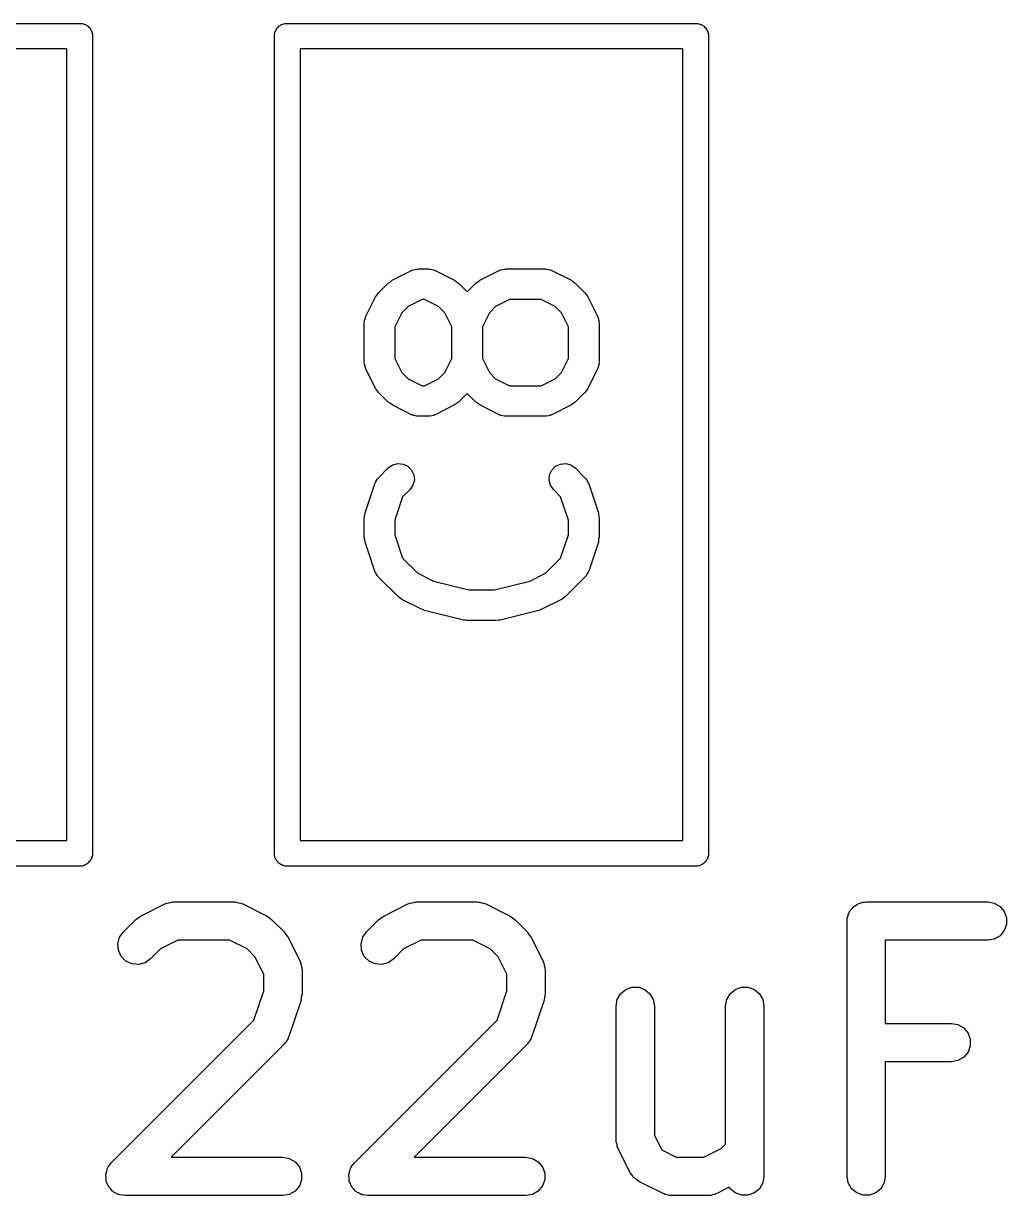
# Model space of a CAD drawing. Extents: x 51.7 to 146.1, y -97.1 to -36.3.
# Drawn here: x 123.769 to 127.621, y -76.981 to -72.391 of the extents above; entities that cross this region are included whole.
import ezdxf

# ---------------------------------------------------------------- set-up
doc = ezdxf.new("R2010")
doc.units = 0
doc.header["$MEASUREMENT"] = 0
doc.layers.add('BLACK', color=7, linetype='CONTINUOUS')

msp = doc.modelspace()

# ---------------------------------------------------------------- linework, layer by layer
at = {"layer": 'BLACK', "linetype": 'CONTINUOUS'}
for p, q in [((122.381, -72.391), (123.999, -72.391)), ((123.999, -72.391), (124.003, -72.3925)), ((124.003, -72.3925), (124.007, -72.3933)), ((124.007, -72.3933), (124.011, -72.3955)), ((124.011, -72.3955), (124.015, -72.397)), ((124.015, -72.397), (124.019, -72.3999)), ((124.019, -72.3999), (124.023, -72.4021)), ((124.023, -72.4021), (124.025, -72.4055)), ((124.025, -72.4055), (124.029, -72.4084)), ((124.029, -72.4084), (124.031, -72.4122)), ((124.031, -72.4122), (124.034, -72.4156)), ((124.034, -72.4156), (124.035, -72.4198)), ((124.035, -72.4198), (124.038, -72.4236)), ((124.038, -72.4236), (124.038, -72.428)), ((124.038, -72.428), (124.04, -72.4322)), ((124.04, -72.4322), (124.04, -75.6498)), ((124.753, -72.4322), (124.755, -72.428)), ((124.753, -72.4498), (124.753, -72.4322)), ((124.755, -72.4236), (124.758, -72.4198)), ((124.755, -72.428), (124.755, -72.4236)), ((124.758, -72.4198), (124.759, -72.4156)), ((124.759, -72.4156), (124.762, -72.4122)), ((124.762, -72.4122), (124.764, -72.4084)), ((124.764, -72.4084), (124.768, -72.4055)), ((124.768, -72.4055), (124.77, -72.4021)), ((124.77, -72.4021), (124.774, -72.3999)), ((124.774, -72.3999), (124.778, -72.397)), ((124.778, -72.397), (124.782, -72.3955)), ((124.782, -72.3955), (124.786, -72.3933)), ((124.786, -72.3933), (124.79, -72.3925)), ((124.79, -72.3925), (124.794, -72.391)), ((124.794, -72.391), (126.412, -72.391)), ((126.412, -72.391), (126.416, -72.3925)), ((126.416, -72.3925), (126.42, -72.3933)), ((126.42, -72.3933), (126.424, -72.3955)), ((126.424, -72.3955), (126.428, -72.397)), ((126.428, -72.397), (126.432, -72.3999)), ((126.432, -72.3999), (126.436, -72.4021)), ((126.436, -72.4021), (126.438, -72.4055)), ((126.438, -72.4055), (126.442, -72.4084)), ((126.442, -72.4084), (126.444, -72.4122)), ((126.444, -72.4122), (126.447, -72.4156)), ((126.447, -72.4156), (126.448, -72.4198)), ((126.448, -72.4198), (126.451, -72.4236)), ((126.451, -72.4236), (126.451, -72.428)), ((126.451, -72.428), (126.453, -72.4322)), ((126.453, -72.4322), (126.453, -75.6498)), ((124.753, -75.6322), (124.753, -72.4498)), ((124.753, -72.4498), (124.753, -72.4498)), ((123.94, -72.491), (122.44, -72.491)), ((123.94, -75.591), (123.94, -72.491)), ((124.853, -72.491), (124.853, -75.591)), ((126.353, -72.491), (124.853, -72.491)), ((126.353, -75.591), (126.353, -72.491)), ((125.304, -73.3548), (125.31, -73.3528)), ((125.31, -73.3528), (125.314, -73.353)), ((125.314, -73.353), (125.317, -73.3524)), ((125.317, -73.3524), (125.355, -73.3524)), ((125.355, -73.3524), (125.359, -73.353)), ((125.359, -73.353), (125.362, -73.3528)), ((125.362, -73.3528), (125.369, -73.3548)), ((125.647, -73.3548), (125.653, -73.3528)), ((125.653, -73.3528), (125.657, -73.353)), ((125.657, -73.353), (125.66, -73.3524)), ((125.66, -73.3524), (125.813, -73.3524)), ((125.813, -73.3524), (125.816, -73.353)), ((125.816, -73.353), (125.819, -73.3528)), ((125.819, -73.3528), (125.826, -73.3548)), ((125.207, -73.4026), (125.214, -73.3969)), ((125.214, -73.3969), (125.29, -73.3588)), ((125.29, -73.3588), (125.294, -73.3578)), ((125.294, -73.3578), (125.297, -73.356)), ((125.297, -73.356), (125.304, -73.3548)), ((125.369, -73.3548), (125.376, -73.356)), ((125.376, -73.356), (125.379, -73.3578)), ((125.379, -73.3578), (125.382, -73.3588)), ((125.382, -73.3588), (125.458, -73.3969)), ((125.458, -73.3969), (125.466, -73.4026)), ((125.549, -73.4026), (125.557, -73.3969)), ((125.557, -73.3969), (125.633, -73.3588)), ((125.633, -73.3588), (125.637, -73.3578)), ((125.637, -73.3578), (125.64, -73.356)), ((125.64, -73.356), (125.647, -73.3548)), ((125.826, -73.3548), (125.833, -73.356)), ((125.833, -73.356), (125.836, -73.3578)), ((125.836, -73.3578), (125.839, -73.3588)), ((125.839, -73.3588), (125.916, -73.3969)), ((125.916, -73.3969), (125.923, -73.4026)), ((125.155, -73.4541), (125.161, -73.4462)), ((125.161, -73.4462), (125.199, -73.4081)), ((125.199, -73.4081), (125.207, -73.4026)), ((125.466, -73.4026), (125.474, -73.4081)), ((125.474, -73.4081), (125.508, -73.4419)), ((125.508, -73.4419), (125.542, -73.4081)), ((125.542, -73.4081), (125.549, -73.4026)), ((125.923, -73.4026), (125.931, -73.4081)), ((125.931, -73.4081), (125.969, -73.4462)), ((125.969, -73.4462), (125.975, -73.4541)), ((125.111, -73.538), (125.149, -73.4618)), ((125.149, -73.4618), (125.155, -73.4541)), ((125.331, -73.4724), (125.277, -73.4998)), ((125.341, -73.4724), (125.331, -73.4724)), ((125.396, -73.4998), (125.341, -73.4724)), ((125.674, -73.4724), (125.619, -73.4998)), ((125.798, -73.4724), (125.674, -73.4724)), ((125.853, -73.4998), (125.798, -73.4724)), ((125.975, -73.4541), (125.98, -73.4618)), ((125.98, -73.4618), (126.019, -73.538)), ((125.11, -73.5413), (125.111, -73.538)), ((125.252, -73.5242), (125.225, -73.579)), ((125.277, -73.4998), (125.252, -73.5242)), ((125.42, -73.5242), (125.396, -73.4998)), ((125.448, -73.579), (125.42, -73.5242)), ((125.595, -73.5242), (125.568, -73.579)), ((125.619, -73.4998), (125.595, -73.5242)), ((125.877, -73.5242), (125.853, -73.4998)), ((125.905, -73.579), (125.877, -73.5242)), ((126.019, -73.538), (126.02, -73.5413)), ((125.105, -73.5579), (125.107, -73.5512)), ((125.106, -73.5614), (125.105, -73.5579)), ((125.105, -73.5648), (125.106, -73.5614)), ((125.105, -73.7172), (125.105, -73.5648)), ((125.107, -73.5512), (125.109, -73.5443)), ((125.109, -73.5443), (125.11, -73.5413)), ((125.225, -73.579), (125.225, -73.703)), ((125.448, -73.703), (125.448, -73.579)), ((125.568, -73.579), (125.568, -73.703)), ((125.905, -73.703), (125.905, -73.579)), ((126.02, -73.5413), (126.021, -73.5443)), ((126.021, -73.5443), (126.023, -73.5512)), ((126.023, -73.5512), (126.025, -73.5579)), ((126.025, -73.5579), (126.024, -73.5614)), ((126.024, -73.5614), (126.025, -73.5648)), ((126.025, -73.5648), (126.025, -73.7172)), ((125.106, -73.7206), (125.105, -73.7172)), ((125.105, -73.7241), (125.106, -73.7206)), ((125.225, -73.703), (125.252, -73.7578)), ((125.42, -73.7578), (125.448, -73.703)), ((125.568, -73.703), (125.595, -73.7578)), ((125.877, -73.7578), (125.905, -73.703)), ((126.025, -73.7172), (126.024, -73.7206)), ((126.024, -73.7206), (126.025, -73.724)), ((125.107, -73.7308), (125.105, -73.7241)), ((125.109, -73.7377), (125.107, -73.7308)), ((125.11, -73.7407), (125.109, -73.7377)), ((125.111, -73.744), (125.11, -73.7407)), ((125.149, -73.8202), (125.111, -73.744)), ((125.252, -73.7578), (125.277, -73.7822)), ((125.396, -73.7822), (125.42, -73.7578)), ((125.595, -73.7578), (125.619, -73.7822)), ((125.853, -73.7822), (125.877, -73.7578)), ((126.019, -73.744), (125.98, -73.8202)), ((126.02, -73.7407), (126.019, -73.744)), ((126.021, -73.7377), (126.02, -73.7407)), ((126.023, -73.7308), (126.021, -73.7377)), ((126.025, -73.724), (126.023, -73.7308)), ((125.277, -73.7822), (125.331, -73.8096)), ((125.331, -73.8096), (125.341, -73.8096)), ((125.341, -73.8096), (125.396, -73.7822)), ((125.619, -73.7822), (125.674, -73.8096)), ((125.674, -73.8096), (125.798, -73.8096)), ((125.798, -73.8096), (125.853, -73.7822)), ((125.155, -73.8279), (125.149, -73.8202)), ((125.161, -73.8358), (125.155, -73.8279)), ((125.199, -73.8739), (125.161, -73.8358)), ((125.508, -73.8401), (125.474, -73.8739)), ((125.542, -73.8739), (125.508, -73.8401)), ((125.969, -73.8358), (125.931, -73.8739)), ((125.975, -73.8279), (125.969, -73.8358)), ((125.98, -73.8202), (125.975, -73.8279)), ((125.207, -73.8794), (125.199, -73.8739)), ((125.214, -73.8851), (125.207, -73.8794)), ((125.29, -73.9232), (125.214, -73.8851)), ((125.458, -73.8851), (125.382, -73.9232)), ((125.466, -73.8794), (125.458, -73.8851)), ((125.474, -73.8739), (125.466, -73.8794)), ((125.549, -73.8794), (125.542, -73.8739)), ((125.557, -73.8851), (125.549, -73.8794)), ((125.633, -73.9232), (125.557, -73.8851)), ((125.916, -73.8851), (125.839, -73.9232)), ((125.923, -73.8794), (125.916, -73.8851)), ((125.931, -73.8739), (125.923, -73.8794)), ((125.294, -73.9242), (125.29, -73.9232)), ((125.297, -73.926), (125.294, -73.9242)), ((125.304, -73.9272), (125.297, -73.926)), ((125.31, -73.9292), (125.304, -73.9272)), ((125.314, -73.929), (125.31, -73.9292)), ((125.317, -73.9296), (125.314, -73.929)), ((125.355, -73.9296), (125.317, -73.9296)), ((125.359, -73.929), (125.355, -73.9296)), ((125.362, -73.9292), (125.359, -73.929)), ((125.369, -73.9272), (125.362, -73.9292)), ((125.376, -73.926), (125.369, -73.9272)), ((125.379, -73.9242), (125.376, -73.926)), ((125.382, -73.9232), (125.379, -73.9242)), ((125.637, -73.9242), (125.633, -73.9232)), ((125.64, -73.926), (125.637, -73.9242)), ((125.647, -73.9272), (125.64, -73.926)), ((125.653, -73.9292), (125.647, -73.9272)), ((125.657, -73.929), (125.653, -73.9292)), ((125.66, -73.9296), (125.657, -73.929)), ((125.813, -73.9296), (125.66, -73.9296)), ((125.816, -73.929), (125.813, -73.9296)), ((125.819, -73.9292), (125.816, -73.929)), ((125.826, -73.9272), (125.819, -73.9292)), ((125.833, -73.926), (125.826, -73.9272)), ((125.836, -73.9242), (125.833, -73.926)), ((125.839, -73.9232), (125.836, -73.9242)), ((125.161, -74.17), (125.199, -74.1319)), ((125.199, -74.1319), (125.216, -74.12)), ((125.216, -74.12), (125.236, -74.1146)), ((125.236, -74.1146), (125.257, -74.1164)), ((125.257, -74.1164), (125.276, -74.1252)), ((125.276, -74.1252), (125.29, -74.1399)), ((125.84, -74.1399), (125.854, -74.1252)), ((125.854, -74.1252), (125.873, -74.1164)), ((125.873, -74.1164), (125.894, -74.1146)), ((125.894, -74.1146), (125.914, -74.12)), ((125.914, -74.12), (125.931, -74.1319)), ((125.931, -74.1319), (125.969, -74.17)), ((125.153, -74.1813), (125.156, -74.1751)), ((125.156, -74.1751), (125.159, -74.1728)), ((125.159, -74.1728), (125.161, -74.17)), ((125.29, -74.1399), (125.299, -74.1588)), ((125.301, -74.1796), (125.295, -74.1997)), ((125.299, -74.1588), (125.301, -74.1796)), ((125.829, -74.1796), (125.831, -74.1588)), ((125.834, -74.1997), (125.829, -74.1796)), ((125.831, -74.1588), (125.84, -74.1399)), ((125.969, -74.17), (125.971, -74.1728)), ((125.971, -74.1728), (125.974, -74.1751)), ((125.974, -74.1751), (125.977, -74.1813)), ((125.108, -74.3077), (125.146, -74.1935)), ((125.146, -74.1935), (125.148, -74.1904)), ((125.148, -74.1904), (125.149, -74.1871)), ((125.149, -74.1871), (125.153, -74.1813)), ((125.284, -74.2168), (125.255, -74.2448)), ((125.295, -74.1997), (125.284, -74.2168)), ((125.846, -74.2168), (125.834, -74.1997)), ((125.874, -74.2448), (125.846, -74.2168)), ((125.977, -74.1813), (125.981, -74.1871)), ((125.981, -74.1871), (125.982, -74.1904)), ((125.982, -74.1904), (125.984, -74.1935)), ((125.984, -74.1935), (126.022, -74.3077)), ((125.255, -74.2448), (125.225, -74.3365)), ((125.905, -74.3365), (125.874, -74.2448)), ((125.105, -74.3267), (125.107, -74.3173)), ((125.107, -74.3173), (125.108, -74.3077)), ((126.022, -74.3077), (126.023, -74.3172)), ((126.023, -74.3172), (126.025, -74.3267)), ((125.105, -74.4029), (125.105, -74.3267)), ((125.225, -74.3365), (125.225, -74.3932)), ((125.905, -74.3932), (125.905, -74.3365)), ((126.025, -74.3267), (126.025, -74.4029)), ((125.107, -74.4124), (125.105, -74.4029)), ((125.225, -74.3932), (125.255, -74.4848)), ((125.874, -74.4848), (125.905, -74.3932)), ((126.025, -74.4029), (126.023, -74.4124)), ((125.108, -74.4219), (125.107, -74.4124)), ((125.146, -74.5362), (125.108, -74.4219)), ((126.022, -74.4219), (125.984, -74.5362)), ((126.023, -74.4124), (126.022, -74.4219)), ((125.255, -74.4848), (125.315, -74.5441)), ((125.815, -74.5441), (125.874, -74.4848)), ((125.148, -74.5392), (125.146, -74.5362)), ((125.149, -74.5425), (125.148, -74.5392)), ((125.153, -74.5483), (125.149, -74.5425)), ((125.315, -74.5441), (125.376, -74.5749)), ((125.753, -74.5749), (125.815, -74.5441)), ((125.981, -74.5425), (125.977, -74.5483)), ((125.982, -74.5392), (125.981, -74.5425)), ((125.984, -74.5362), (125.982, -74.5392)), ((125.156, -74.5545), (125.153, -74.5483)), ((125.159, -74.5568), (125.156, -74.5545)), ((125.161, -74.5596), (125.159, -74.5568)), ((125.237, -74.6358), (125.161, -74.5596)), ((125.376, -74.5749), (125.515, -74.6096)), ((125.615, -74.6096), (125.753, -74.5749)), ((125.969, -74.5596), (125.893, -74.6358)), ((125.971, -74.5568), (125.969, -74.5596)), ((125.974, -74.5545), (125.971, -74.5568)), ((125.977, -74.5483), (125.974, -74.5545)), ((125.245, -74.6413), (125.237, -74.6358)), ((125.515, -74.6096), (125.615, -74.6096)), ((125.893, -74.6358), (125.885, -74.6413)), ((125.252, -74.647), (125.245, -74.6413)), ((125.329, -74.6851), (125.252, -74.647)), ((125.335, -74.687), (125.329, -74.6851)), ((125.801, -74.6851), (125.795, -74.687)), ((125.877, -74.647), (125.801, -74.6851)), ((125.885, -74.6413), (125.877, -74.647)), ((125.341, -74.6897), (125.335, -74.687)), ((125.493, -74.7278), (125.341, -74.6897)), ((125.501, -74.7283), (125.493, -74.7278)), ((125.508, -74.7296), (125.501, -74.7283)), ((125.622, -74.7296), (125.508, -74.7296)), ((125.629, -74.7283), (125.622, -74.7296)), ((125.637, -74.7278), (125.629, -74.7283)), ((125.789, -74.6897), (125.637, -74.7278)), ((125.795, -74.687), (125.789, -74.6897)), ((122.44, -75.591), (123.94, -75.591)), ((124.853, -75.591), (126.353, -75.591)), ((124.753, -75.6498), (124.753, -75.6322)), ((123.999, -75.691), (122.381, -75.691)), ((124.003, -75.6895), (123.999, -75.691)), ((124.007, -75.6887), (124.003, -75.6895)), ((124.011, -75.6865), (124.007, -75.6887)), ((124.015, -75.685), (124.011, -75.6865)), ((124.019, -75.6821), (124.015, -75.685)), ((124.023, -75.6799), (124.019, -75.6821)), ((124.025, -75.6765), (124.023, -75.6799)), ((124.029, -75.6736), (124.025, -75.6765)), ((124.031, -75.6698), (124.029, -75.6736)), ((124.034, -75.6664), (124.031, -75.6698)), ((124.035, -75.6622), (124.034, -75.6664)), ((124.038, -75.6584), (124.035, -75.6622)), ((124.04, -75.6498), (124.038, -75.654)), ((124.038, -75.654), (124.038, -75.6584)), ((124.755, -75.654), (124.753, -75.6498)), ((124.755, -75.6584), (124.755, -75.654)), ((124.758, -75.6622), (124.755, -75.6584)), ((124.759, -75.6664), (124.758, -75.6622)), ((124.762, -75.6698), (124.759, -75.6664)), ((124.764, -75.6736), (124.762, -75.6698)), ((124.768, -75.6765), (124.764, -75.6736)), ((124.77, -75.6799), (124.768, -75.6765)), ((124.774, -75.6821), (124.77, -75.6799)), ((124.778, -75.685), (124.774, -75.6821)), ((124.782, -75.6865), (124.778, -75.685)), ((124.786, -75.6887), (124.782, -75.6865)), ((124.79, -75.6895), (124.786, -75.6887)), ((124.794, -75.691), (124.79, -75.6895)), ((126.412, -75.691), (124.794, -75.691)), ((126.416, -75.6895), (126.412, -75.691)), ((126.42, -75.6887), (126.416, -75.6895)), ((126.424, -75.6865), (126.42, -75.6887)), ((126.428, -75.685), (126.424, -75.6865)), ((126.432, -75.6821), (126.428, -75.685)), ((126.436, -75.6799), (126.432, -75.6821)), ((126.438, -75.6765), (126.436, -75.6799)), ((126.442, -75.6736), (126.438, -75.6765)), ((126.444, -75.6698), (126.442, -75.6736)), ((126.447, -75.6664), (126.444, -75.6698)), ((126.448, -75.6622), (126.447, -75.6664)), ((126.451, -75.6584), (126.448, -75.6622)), ((126.453, -75.6498), (126.451, -75.654)), ((126.451, -75.654), (126.451, -75.6584)), ((124.34, -75.8344), (124.348, -75.8319)), ((124.348, -75.8319), (124.353, -75.8321)), ((124.353, -75.8321), (124.357, -75.8314)), ((124.357, -75.8314), (124.595, -75.8314)), ((124.595, -75.8314), (124.599, -75.8321)), ((124.599, -75.8321), (124.604, -75.8319)), ((124.604, -75.8319), (124.612, -75.8344)), ((125.292, -75.8344), (125.301, -75.8319)), ((125.301, -75.8319), (125.305, -75.8321)), ((125.305, -75.8321), (125.309, -75.8314)), ((125.309, -75.8314), (125.547, -75.8314)), ((125.547, -75.8314), (125.552, -75.8321)), ((125.552, -75.8321), (125.556, -75.8319)), ((125.556, -75.8319), (125.564, -75.8344)), ((127.052, -75.8348), (127.058, -75.8325)), ((127.058, -75.8325), (127.065, -75.8325)), ((127.065, -75.8325), (127.071, -75.8314)), ((127.071, -75.8314), (127.547, -75.8314)), ((127.547, -75.8314), (127.573, -75.8359)), ((124.228, -75.8869), (124.323, -75.8393)), ((124.323, -75.8393), (124.328, -75.8381)), ((124.328, -75.8381), (124.331, -75.8359)), ((124.331, -75.8359), (124.34, -75.8344)), ((124.612, -75.8344), (124.621, -75.8359)), ((124.621, -75.8359), (124.624, -75.8381)), ((124.624, -75.8381), (124.629, -75.8393)), ((124.629, -75.8393), (124.724, -75.8869)), ((125.181, -75.8869), (125.276, -75.8393)), ((125.276, -75.8393), (125.28, -75.8381)), ((125.28, -75.8381), (125.284, -75.8359)), ((125.284, -75.8359), (125.292, -75.8344)), ((125.564, -75.8344), (125.573, -75.8359)), ((125.573, -75.8359), (125.577, -75.8381)), ((125.577, -75.8381), (125.581, -75.8393)), ((125.581, -75.8393), (125.676, -75.8869)), ((127.001, -75.8807), (127.004, -75.875)), ((127.004, -75.875), (127.006, -75.8689)), ((127.006, -75.8689), (127.011, -75.8639)), ((127.011, -75.8639), (127.014, -75.8582)), ((127.014, -75.8582), (127.019, -75.854)), ((127.019, -75.854), (127.023, -75.8489)), ((127.023, -75.8489), (127.029, -75.8456)), ((127.029, -75.8456), (127.034, -75.8414)), ((127.034, -75.8414), (127.04, -75.8392)), ((127.04, -75.8392), (127.046, -75.8359)), ((127.046, -75.8359), (127.052, -75.8348)), ((127.573, -75.8359), (127.596, -75.8489)), ((127.596, -75.8489), (127.612, -75.8689)), ((127.612, -75.8689), (127.621, -75.8934)), ((124.161, -75.9486), (124.209, -75.901)), ((124.209, -75.901), (124.219, -75.8941)), ((124.219, -75.8941), (124.228, -75.8869)), ((124.724, -75.8869), (124.734, -75.8941)), ((124.734, -75.8941), (124.743, -75.901)), ((124.743, -75.901), (124.791, -75.9486)), ((125.113, -75.9486), (125.161, -75.901)), ((125.161, -75.901), (125.171, -75.8941)), ((125.171, -75.8941), (125.181, -75.8869)), ((125.676, -75.8869), (125.686, -75.8941)), ((125.686, -75.8941), (125.696, -75.901)), ((125.696, -75.901), (125.743, -75.9486)), ((126.996, -75.9064), (126.997, -75.8999)), ((126.996, -76.9064), (126.996, -75.9064)), ((126.997, -75.8934), (127, -75.8872)), ((126.997, -75.8999), (126.997, -75.8934)), ((127, -75.8872), (127.001, -75.8807)), ((127.621, -75.9194), (127.612, -75.9439)), ((127.621, -75.8934), (127.621, -75.9194)), ((124.139, -75.9951), (124.146, -75.9699)), ((124.146, -75.9699), (124.161, -75.9486)), ((124.791, -75.9486), (124.798, -75.9584)), ((124.798, -75.9584), (124.805, -75.9681)), ((124.805, -75.9681), (124.853, -76.0633)), ((125.092, -75.9951), (125.099, -75.9699)), ((125.099, -75.9699), (125.113, -75.9486)), ((125.743, -75.9486), (125.75, -75.9584)), ((125.75, -75.9584), (125.757, -75.9681)), ((125.757, -75.9681), (125.805, -76.0633)), ((127.596, -75.9638), (127.573, -75.9769)), ((127.612, -75.9439), (127.596, -75.9638)), ((124.142, -76.021), (124.139, -75.9951)), ((124.306, -76.0156), (124.267, -76.0547)), ((124.375, -75.9814), (124.306, -76.0156)), ((124.577, -75.9814), (124.375, -75.9814)), ((124.646, -76.0156), (124.577, -75.9814)), ((124.676, -76.046), (124.646, -76.0156)), ((125.094, -76.021), (125.092, -75.9951)), ((125.259, -76.0156), (125.22, -76.0547)), ((125.327, -75.9814), (125.259, -76.0156)), ((125.53, -75.9814), (125.327, -75.9814)), ((125.598, -76.0156), (125.53, -75.9814)), ((125.629, -76.046), (125.598, -76.0156)), ((127.547, -75.9814), (127.146, -75.9814)), ((127.146, -75.9814), (127.146, -76.3076)), ((127.573, -75.9769), (127.547, -75.9814)), ((124.153, -76.0446), (124.142, -76.021)), ((124.171, -76.0631), (124.153, -76.0446)), ((124.267, -76.0547), (124.246, -76.0696)), ((124.711, -76.1146), (124.676, -76.046)), ((125.105, -76.0446), (125.094, -76.021)), ((125.124, -76.0631), (125.105, -76.0446)), ((125.22, -76.0547), (125.198, -76.0696)), ((125.663, -76.1146), (125.629, -76.046)), ((124.195, -76.0741), (124.171, -76.0631)), ((124.221, -76.0763), (124.195, -76.0741)), ((124.246, -76.0696), (124.221, -76.0763)), ((124.853, -76.0633), (124.854, -76.0675)), ((124.854, -76.0675), (124.856, -76.0712)), ((124.856, -76.0712), (124.858, -76.0799)), ((124.858, -76.0799), (124.86, -76.0883)), ((124.86, -76.0883), (124.86, -76.0926)), ((124.86, -76.0926), (124.861, -76.0969)), ((124.861, -76.0969), (124.861, -76.1921)), ((125.147, -76.0741), (125.124, -76.0631)), ((125.173, -76.0763), (125.147, -76.0741)), ((125.198, -76.0696), (125.173, -76.0763)), ((125.805, -76.0633), (125.806, -76.0675)), ((125.806, -76.0675), (125.808, -76.0712)), ((125.808, -76.0712), (125.81, -76.0799)), ((125.81, -76.0799), (125.812, -76.0883)), ((125.812, -76.0883), (125.812, -76.0926)), ((125.812, -76.0926), (125.813, -76.0969)), ((125.813, -76.0969), (125.813, -76.1921)), ((124.711, -76.1799), (124.711, -76.1146)), ((125.663, -76.1799), (125.663, -76.1146)), ((124.672, -76.2944), (124.711, -76.1799)), ((124.861, -76.1921), (124.858, -76.2039)), ((125.625, -76.2944), (125.663, -76.1799)), ((125.813, -76.1921), (125.811, -76.2039)), ((126.096, -76.2141), (126.109, -76.1915)), ((126.109, -76.1915), (126.129, -76.1748)), ((126.129, -76.1748), (126.153, -76.1659)), ((126.153, -76.1659), (126.18, -76.1659)), ((126.18, -76.1659), (126.204, -76.1748)), ((126.204, -76.1748), (126.224, -76.1915)), ((126.224, -76.1915), (126.237, -76.2141)), ((126.525, -76.2141), (126.538, -76.1915)), ((126.538, -76.1915), (126.558, -76.1748)), ((126.558, -76.1748), (126.582, -76.1659)), ((126.582, -76.1659), (126.608, -76.1659)), ((126.608, -76.1659), (126.633, -76.1748)), ((126.633, -76.1748), (126.653, -76.1915)), ((126.653, -76.1915), (126.666, -76.2141)), ((124.857, -76.2158), (124.809, -76.3587)), ((124.858, -76.2039), (124.857, -76.2158)), ((125.809, -76.2158), (125.761, -76.3587)), ((125.811, -76.2039), (125.809, -76.2158)), ((126.092, -76.2397), (126.096, -76.2141)), ((126.092, -76.7635), (126.092, -76.2397)), ((126.237, -76.2141), (126.242, -76.2397)), ((126.242, -76.2397), (126.242, -76.7458)), ((126.52, -76.2397), (126.525, -76.2141)), ((126.52, -76.7801), (126.52, -76.2397)), ((126.666, -76.2141), (126.67, -76.2397)), ((126.67, -76.2397), (126.67, -76.9064)), ((124.113, -76.8533), (124.672, -76.2944)), ((125.066, -76.8533), (125.625, -76.2944)), ((127.146, -76.3076), (127.405, -76.3076)), ((127.405, -76.3076), (127.43, -76.3121)), ((127.43, -76.3121), (127.453, -76.3251)), ((127.453, -76.3251), (127.47, -76.3451)), ((124.797, -76.3816), (124.793, -76.3844)), ((124.801, -76.3738), (124.797, -76.3816)), ((124.806, -76.3666), (124.801, -76.3738)), ((124.807, -76.3625), (124.806, -76.3666)), ((124.809, -76.3587), (124.807, -76.3625)), ((125.749, -76.3816), (125.746, -76.3844)), ((125.753, -76.3738), (125.749, -76.3816)), ((125.758, -76.3666), (125.753, -76.3738)), ((125.759, -76.3625), (125.758, -76.3666)), ((125.761, -76.3587), (125.759, -76.3625)), ((127.47, -76.3451), (127.478, -76.3695)), ((127.478, -76.3695), (127.478, -76.3956)), ((124.791, -76.388), (124.348, -76.8314)), ((124.793, -76.3844), (124.791, -76.388)), ((125.743, -76.388), (125.3, -76.8314)), ((125.746, -76.3844), (125.743, -76.388)), ((127.47, -76.4201), (127.453, -76.44)), ((127.478, -76.3956), (127.47, -76.4201)), ((127.405, -76.4576), (127.146, -76.4576)), ((127.146, -76.4576), (127.146, -76.9064)), ((127.43, -76.453), (127.405, -76.4576)), ((127.453, -76.44), (127.43, -76.453)), ((126.242, -76.7458), (126.27, -76.8029)), ((126.092, -76.7678), (126.092, -76.7635)), ((126.092, -76.7721), (126.092, -76.7678)), ((126.095, -76.7805), (126.092, -76.7721)), ((126.096, -76.7892), (126.095, -76.7805)), ((126.098, -76.7929), (126.096, -76.7892)), ((126.099, -76.7971), (126.098, -76.7929)), ((126.147, -76.8923), (126.099, -76.7971)), ((126.435, -76.8314), (126.503, -76.7971)), ((126.503, -76.7971), (126.52, -76.7801)), ((124.348, -76.8314), (124.786, -76.8314)), ((124.786, -76.8314), (124.811, -76.8359)), ((124.811, -76.8359), (124.834, -76.8489)), ((125.3, -76.8314), (125.738, -76.8314)), ((125.738, -76.8314), (125.764, -76.8359)), ((125.764, -76.8359), (125.786, -76.8489)), ((126.27, -76.8029), (126.327, -76.8314)), ((126.327, -76.8314), (126.435, -76.8314)), ((124.093, -76.8934), (124.096, -76.8841)), ((124.096, -76.8841), (124.099, -76.8747)), ((124.099, -76.8747), (124.1, -76.872)), ((124.1, -76.872), (124.102, -76.8689)), ((124.102, -76.8689), (124.108, -76.8614)), ((124.108, -76.8614), (124.113, -76.8533)), ((124.834, -76.8489), (124.851, -76.8689)), ((124.851, -76.8689), (124.859, -76.8934)), ((125.045, -76.8934), (125.048, -76.8841)), ((125.048, -76.8841), (125.051, -76.8747)), ((125.051, -76.8747), (125.053, -76.872)), ((125.053, -76.872), (125.054, -76.8689)), ((125.054, -76.8689), (125.06, -76.8614)), ((125.06, -76.8614), (125.066, -76.8533)), ((125.786, -76.8489), (125.803, -76.8689)), ((125.803, -76.8689), (125.812, -76.8934)), ((124.092, -76.8998), (124.093, -76.8967)), ((124.093, -76.9096), (124.092, -76.8998)), ((124.093, -76.8967), (124.093, -76.8934)), ((124.093, -76.9194), (124.093, -76.9096)), ((124.094, -76.9225), (124.093, -76.9194)), ((124.094, -76.9258), (124.094, -76.9225)), ((124.098, -76.9347), (124.094, -76.9258)), ((124.102, -76.9439), (124.098, -76.9347)), ((124.859, -76.9194), (124.851, -76.9439)), ((124.859, -76.8934), (124.859, -76.9194)), ((125.044, -76.8998), (125.045, -76.8967)), ((125.045, -76.9096), (125.044, -76.8998)), ((125.045, -76.8967), (125.045, -76.8934)), ((125.045, -76.9194), (125.045, -76.9096)), ((125.046, -76.9225), (125.045, -76.9194)), ((125.046, -76.9258), (125.046, -76.9225)), ((125.051, -76.9347), (125.046, -76.9258)), ((125.054, -76.9439), (125.051, -76.9347)), ((125.812, -76.9194), (125.803, -76.9439)), ((125.812, -76.8934), (125.812, -76.9194)), ((126.154, -76.9011), (126.147, -76.8923)), ((126.16, -76.9103), (126.154, -76.9011)), ((126.161, -76.9116), (126.16, -76.9103)), ((126.163, -76.9132), (126.161, -76.9116)), ((126.172, -76.9193), (126.163, -76.9132)), ((126.181, -76.9258), (126.172, -76.9193)), ((126.276, -76.9735), (126.181, -76.9258)), ((126.666, -76.932), (126.653, -76.9546)), ((126.67, -76.9064), (126.666, -76.932)), ((127.001, -76.932), (126.996, -76.9064)), ((127.014, -76.9546), (127.001, -76.932)), ((127.142, -76.932), (127.129, -76.9546)), ((127.146, -76.9064), (127.142, -76.932)), ((124.104, -76.9464), (124.102, -76.9439)), ((124.105, -76.9494), (124.104, -76.9464)), ((124.112, -76.9563), (124.105, -76.9494)), ((124.118, -76.9638), (124.112, -76.9563)), ((124.121, -76.9655), (124.118, -76.9638)), ((124.124, -76.9678), (124.121, -76.9655)), ((124.132, -76.972), (124.124, -76.9678)), ((124.141, -76.9769), (124.132, -76.972)), ((124.144, -76.9774), (124.141, -76.9769)), ((124.147, -76.9788), (124.144, -76.9774)), ((124.157, -76.9797), (124.147, -76.9788)), ((124.167, -76.9814), (124.157, -76.9797)), ((124.811, -76.9769), (124.786, -76.9814)), ((124.834, -76.9638), (124.811, -76.9769)), ((124.851, -76.9439), (124.834, -76.9638)), ((125.056, -76.9464), (125.054, -76.9439)), ((125.057, -76.9494), (125.056, -76.9464)), ((125.064, -76.9563), (125.057, -76.9494)), ((125.071, -76.9638), (125.064, -76.9563)), ((125.074, -76.9655), (125.071, -76.9638)), ((125.076, -76.9678), (125.074, -76.9655)), ((125.085, -76.972), (125.076, -76.9678)), ((125.093, -76.9769), (125.085, -76.972)), ((125.097, -76.9774), (125.093, -76.9769)), ((125.099, -76.9788), (125.097, -76.9774)), ((125.109, -76.9797), (125.099, -76.9788)), ((125.119, -76.9814), (125.109, -76.9797)), ((125.764, -76.9769), (125.738, -76.9814)), ((125.786, -76.9638), (125.764, -76.9769)), ((125.803, -76.9439), (125.786, -76.9638)), ((126.28, -76.9747), (126.276, -76.9735)), ((126.284, -76.9769), (126.28, -76.9747)), ((126.292, -76.9784), (126.284, -76.9769)), ((126.301, -76.9809), (126.292, -76.9784)), ((126.305, -76.9806), (126.301, -76.9809)), ((126.309, -76.9814), (126.305, -76.9806)), ((126.456, -76.9806), (126.452, -76.9814)), ((126.461, -76.9809), (126.456, -76.9806)), ((126.469, -76.9784), (126.461, -76.9809)), ((126.478, -76.9769), (126.469, -76.9784)), ((126.482, -76.9747), (126.478, -76.9769)), ((126.486, -76.9735), (126.482, -76.9747)), ((126.534, -76.9491), (126.486, -76.9735)), ((126.538, -76.9546), (126.534, -76.9491)), ((126.558, -76.9713), (126.538, -76.9546)), ((126.582, -76.9802), (126.558, -76.9713)), ((126.608, -76.9802), (126.582, -76.9802)), ((126.633, -76.9713), (126.608, -76.9802)), ((126.653, -76.9546), (126.633, -76.9713)), ((127.034, -76.9713), (127.014, -76.9546)), ((127.058, -76.9802), (127.034, -76.9713)), ((127.084, -76.9802), (127.058, -76.9802)), ((127.109, -76.9713), (127.084, -76.9802)), ((127.129, -76.9546), (127.109, -76.9713)), ((124.786, -76.9814), (124.167, -76.9814)), ((125.738, -76.9814), (125.119, -76.9814)), ((126.452, -76.9814), (126.309, -76.9814))]:
    msp.add_line(p, q, dxfattribs=at)

doc.saveas('drawing.dxf')
